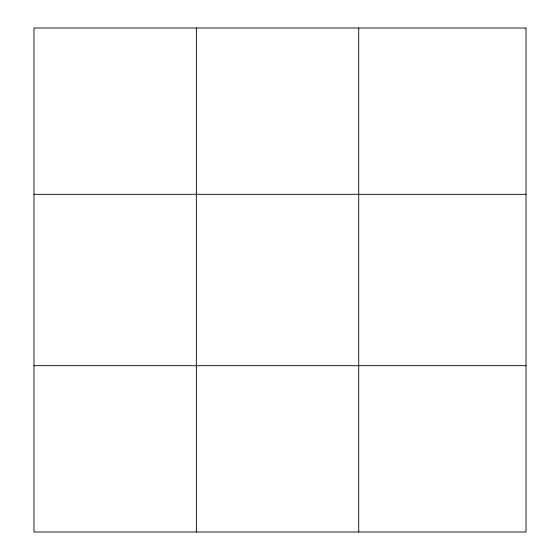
<?xml version="1.0" encoding="UTF-8"?>
<svg xmlns="http://www.w3.org/2000/svg" width="560" height="560" viewBox="0 0 560 560"><rect width="100%" height="100%" fill="white"/><g stroke="black" fill="none" stroke-linecap="round" stroke-linejoin="round"><path stroke-width="0.84" d="M196.357 28L196.357 532M358.722 28L358.722 532M33.985 194.32L526.015 194.32M33.985 365.68L526.015 365.68M526.015 28L526.015 532L33.985 532L33.985 28L526.015 28"/></g></svg>
